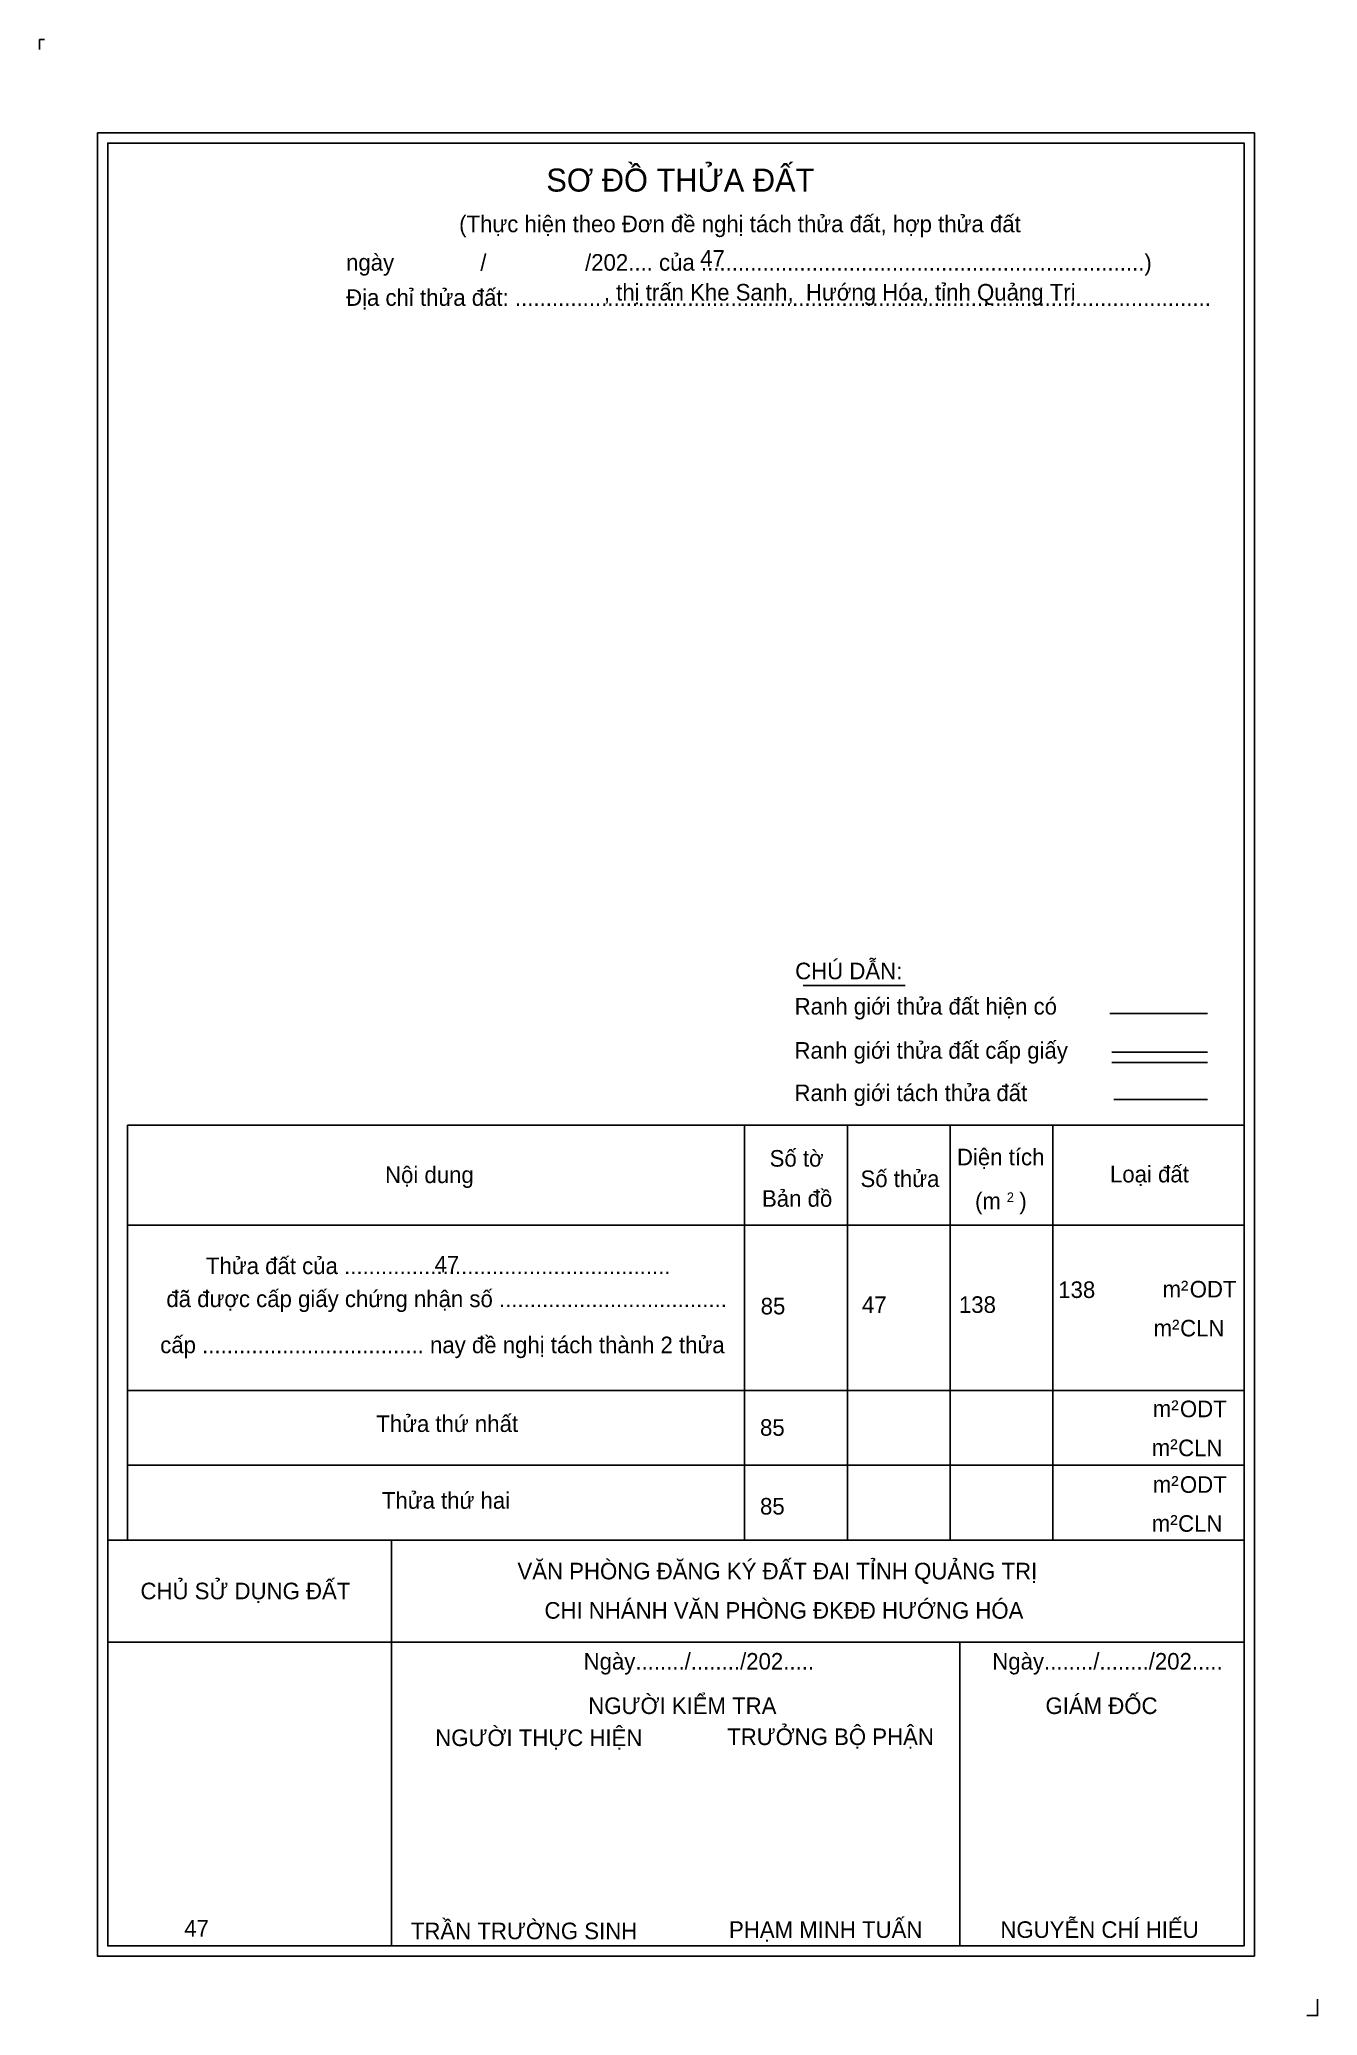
# Model space of a CAD drawing. Extents: x -64 to 550725, y -50 to 1838351.
# Drawn here: x -63.9 to 13.2, y -49.8 to 69.3 of the extents above.
import ezdxf

# ---------------------------------------------------------------- set-up
doc = ezdxf.new("R2010")
doc.units = 0
for name, color, linetype in [('Level 60', 7, 'Continuous'), ('Level 61', 7, 'Continuous'), ('Level 63', 7, 'Continuous')]:
    doc.layers.add(name, color=color, linetype=linetype)

msp = doc.modelspace()

# ---------------------------------------------------------------- linework, layer by layer
at = {"layer": 'Level 60'}
for p, q in [((-17.85, 12.28), (-11.69, 12.28)), ((0.65, 10.59), (6.55, 10.59)), ((0.77, 8.26), (6.55, 8.26)), ((0.77, 7.64), (6.55, 7.64)), ((0.89, 5.39), (6.55, 5.39)), ((8.75, 3.85), (-58.6, 3.85)), ((-58.6, 3.85), (-58.6, -21.17)), ((-21.39, 3.85), (-21.39, -21.17)), ((-15.18, 3.85), (-15.18, -21.17)), ((-8.98, 3.85), (-8.98, -21.17)), ((-2.78, 3.85), (-2.78, -21.17)), ((8.75, -21.17), (8.75, 3.85)), ((8.75, -2.18), (-58.6, -2.18)), ((8.75, -12.14), (-58.6, -12.14)), ((8.75, -16.66), (-58.6, -16.66)), ((-58.6, -21.17), (8.75, -21.17)), ((8.75, -21.17), (-58.6, -21.17)), ((-42.67, -21.17), (-42.67, -45.64)), ((8.75, -27.32), (-59.8, -27.32)), ((-8.39, -27.32), (-8.39, -45.64))]:
    msp.add_line(p, q, dxfattribs=at)
for points in [[(9.37, -46.26), (-60.42, -46.26), (-60.42, 63.69), (9.37, 63.69)], [(8.75, -45.64), (-59.8, -45.64), (-59.8, 63.07), (8.75, 63.07)], [(-58.6, -21.17), (8.75, -21.17), (8.75, 3.85), (-58.6, 3.85)], [(-59.8, -45.64), (8.75, -45.64), (8.75, -21.17), (-59.8, -21.17)]]:
    msp.add_lwpolyline(points, close=True, dxfattribs=at)
at = {"layer": 'Level 61'}
for points in [[(-63.91, 68.71), (-63.91, 69.32), (-63.61, 69.32)], [(13.18, -48.85), (13.18, -49.84), (12.54, -49.84)]]:
    msp.add_lwpolyline(points, dxfattribs=at)

# ---------------------------------------------------------------- texts
at = {"layer": 'Level 60'}
for s, height, p in [('SƠ ĐỒ THỬA ĐẤT', 1.388, (-33.34, 60.15)), ('(Thực hiện theo Đơn đề nghị tách thửa đất, hợp thửa đất', 1, (-38.6, 57.7)), ('ngày              /                /202.... của ........................................................................)', 1, (-45.42, 55.38)), ('Địa chỉ thửa đất: .................................................................................................................', 1, (-45.42, 53.26)), ('CHÚ DẪN:', 1, (-18.33, 12.65)), ('Ranh giới thửa đất hiện có', 1, (-18.36, 10.52)), ('Ranh giới thửa đất cấp giấy', 1, (-18.37, 7.86)), ('Ranh giới tách thửa đất', 1, (-18.37, 5.3)), ('Số tờ', 1, (-19.87, 1.35)), ('Diện tích', 1, (-8.57, 1.43)), ('Nội dung', 1, (-43.07, 0.36)), ('Số thửa', 1, (-14.39, 0.12)), ('Loại đất', 1, (0.66, 0.4)), ('Bản đồ', 1, (-20.33, -1.07)), ('(m   )', 1, (-7.48, -1.22)), ('2', 0.575, (-5.56, -0.78)), ('Thửa đất của .....................................................', 1, (-53.87, -5.13)), ('m²', 1, (3.83, -6.53)), ('ODT', 1, (5.47, -6.54)), (' đã được cấp giấy chứng nhận số .....................................', 1, (-56.63, -7.12)), ('m²', 1, (3.29, -8.88)), ('CLN', 1, (4.89, -8.89)), ('cấp .................................... nay đề nghị tách thành 2 thửa', 1, (-56.63, -9.9)), ('m²', 1, (3.24, -13.74)), ('ODT', 1, (4.88, -13.76)), ('Thửa thứ nhất', 1, (-43.6, -14.65)), ('m²', 1, (3.18, -16.09)), ('CLN', 1, (4.77, -16.11)), ('m²', 1, (3.24, -18.31)), ('ODT', 1, (4.88, -18.32)), ('Thửa thứ hai', 1, (-43.26, -19.28)), ('m²', 1, (3.18, -20.66)), ('CLN', 1, (4.77, -20.67)), ('VĂN PHÒNG ĐĂNG KÝ ĐẤT ĐAI TỈNH QUẢNG TRỊ', 1, (-35.08, -23.54)), ('CHỦ SỬ DỤNG ĐẤT', 1, (-57.82, -24.74)), ('CHI NHÁNH VĂN PHÒNG ĐKĐĐ HƯỚNG HÓA', 1, (-33.45, -25.91)), ('Ngày......../......../202.....', 1, (-31.09, -28.98)), ('Ngày......../......../202.....', 1, (-6.44, -28.98)), ('NGƯỜI KIỂM TRA', 1, (-30.81, -31.66)), ('GIÁM ĐỐC', 1, (-3.23, -31.66)), ('NGƯỜI THỰC HIỆN', 1, (-40.04, -33.59)), ('TRƯỞNG BỘ PHẬN', 1, (-22.43, -33.53)), ('TRẦN TRƯỜNG SINH', 1, (-41.51, -45.24)), ('PHẠM MINH TUẤN', 1, (-22.32, -45.16)), ('NGUYỄN CHÍ HIẾU', 1, (-5.95, -45.16))]:
    msp.add_text(s, height=height, dxfattribs=at).set_placement(p)
at = {"layer": 'Level 63'}
for s, p in [('47', (-24.06, 55.62)), ('             , thị trấn Khe Sanh,  Hướng Hóa, tỉnh Quảng Trị', (-34.7, 53.58)), ('47', (-40.08, -5.03)), ('138', (-2.46, -6.57)), ('85', (-20.41, -7.56)), ('47', (-14.3, -7.48)), ('138', (-8.45, -7.47)), ('85', (-20.45, -14.88)), ('85', (-20.45, -19.63)), ('47', (-55.18, -45.08))]:
    msp.add_text(s, height=1, dxfattribs=at).set_placement(p)

doc.saveas('drawing.dxf')
